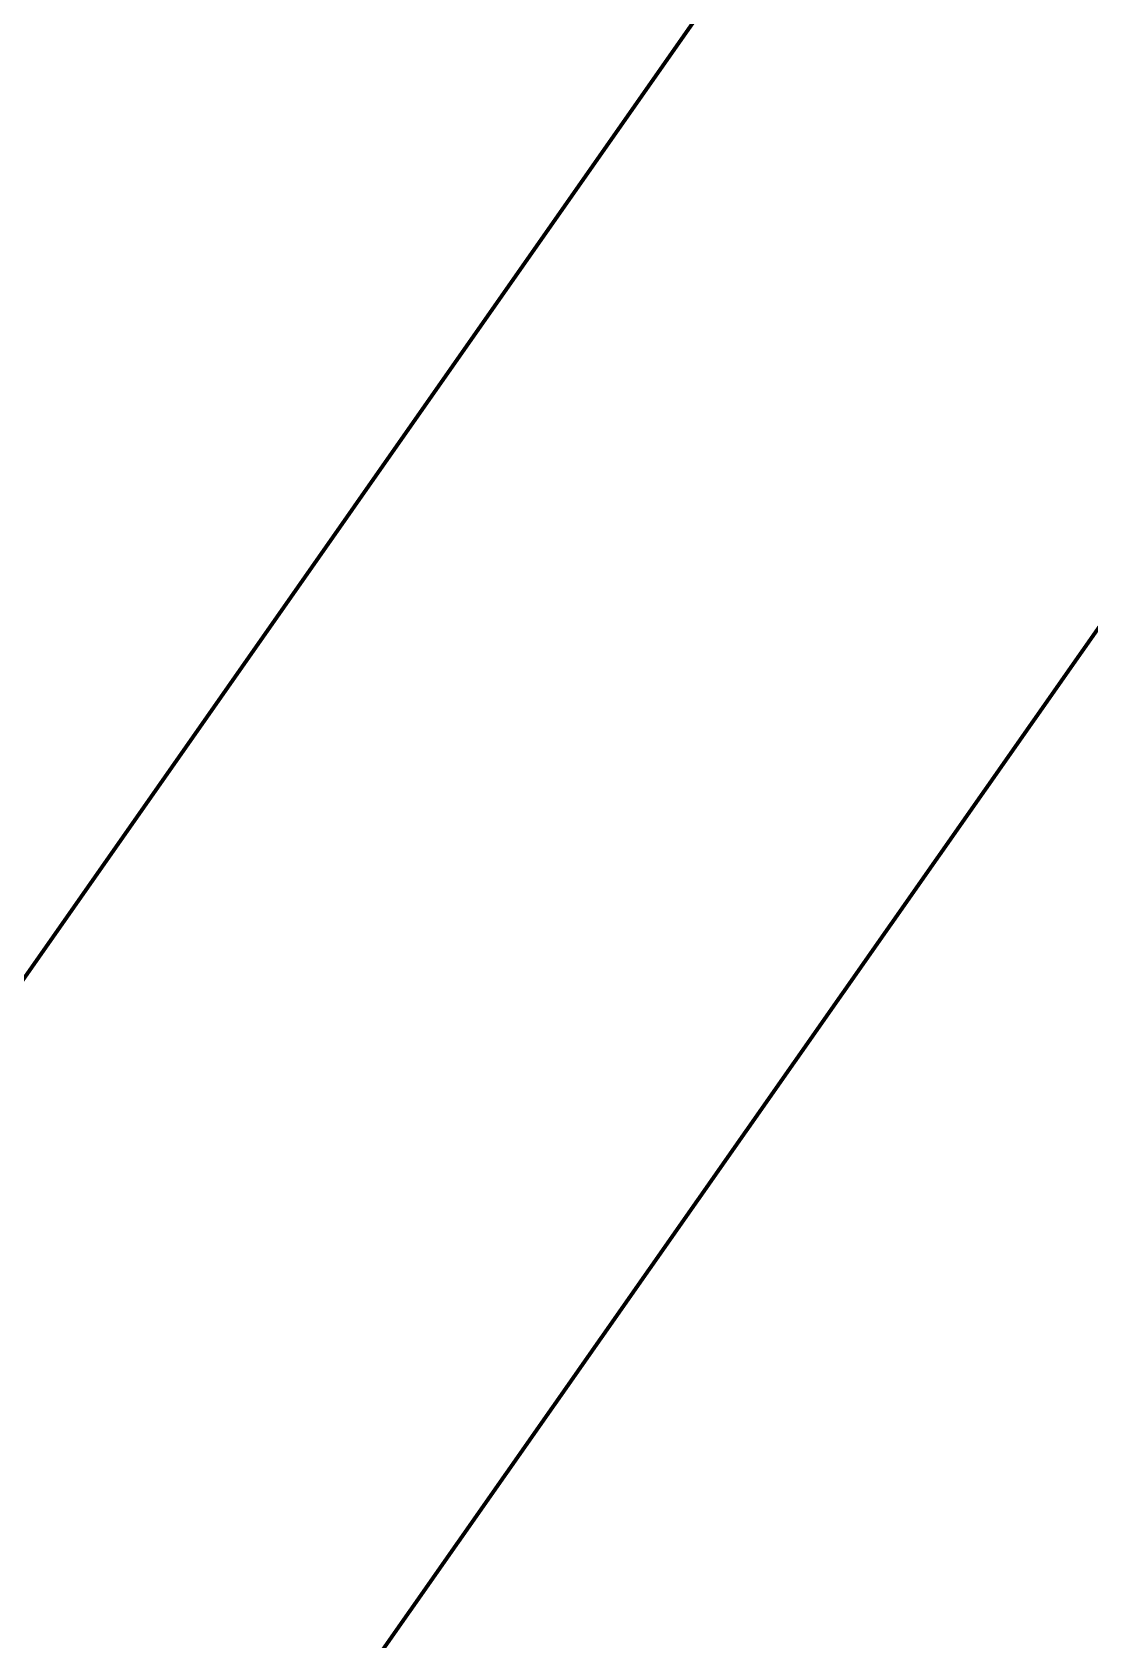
# Model space of a CAD drawing. Header units: millimetres. Extents: x 0 to 420, y 0 to 297.
# Drawn here: x 378.893 to 379.282, y 255.319 to 255.911 of the extents above; entities that cross this region are included whole.
import ezdxf

# ---------------------------------------------------------------- set-up
doc = ezdxf.new("R2010")
doc.units = ezdxf.units.MM
doc.linetypes.add('DASHED', pattern=[1.524, 1.27, -0.254])

msp = doc.modelspace()

# ---------------------------------------------------------------- linework, layer by layer
at = {"color": 5, "linetype": 'DASHED', "lineweight": 35}
for p, q in [((379.60977, 256.59042), (377, 252.86328)), ((377.20479, 252.71989), (379.81456, 256.44703)), ((379.06056, 255.80607), (379.06488, 255.81223)), ((379.06056, 255.80607), (379.06488, 255.81223)), ((379.06056, 255.80607), (379.06488, 255.81223)), ((379.06056, 255.80607), (379.06488, 255.81223)), ((379.06056, 255.80607), (379.06488, 255.81223)), ((379.06056, 255.80607), (379.06488, 255.81223)), ((379.06056, 255.80607), (379.06488, 255.81223)), ((379.06056, 255.80607), (379.06488, 255.81223)), ((379.06056, 255.80607), (379.06488, 255.81223)), ((379.06056, 255.80607), (379.06488, 255.81223)), ((379.06056, 255.80607), (379.06488, 255.81223)), ((379.06056, 255.80607), (379.06488, 255.81223)), ((379.06056, 255.80607), (379.06488, 255.81223)), ((379.06056, 255.80607), (379.06488, 255.81223)), ((379.06056, 255.80607), (379.06488, 255.81223)), ((379.06056, 255.80607), (379.06488, 255.81223)), ((379.06056, 255.80607), (379.06488, 255.81223)), ((379.06056, 255.80607), (379.06488, 255.81223)), ((379.06056, 255.80607), (379.06488, 255.81223)), ((379.06056, 255.80607), (379.06488, 255.81223)), ((379.06056, 255.80607), (379.06488, 255.81223)), ((379.06056, 255.80607), (379.06488, 255.81223)), ((379.06379, 255.81068), (379.06056, 255.80607)), ((379.06379, 255.81068), (379.06056, 255.80607)), ((379.06379, 255.81068), (379.06056, 255.80607)), ((379.06379, 255.81068), (379.06056, 255.80607)), ((379.06379, 255.81068), (379.06056, 255.80607)), ((379.06379, 255.81068), (379.06056, 255.80607)), ((379.06379, 255.81068), (379.06056, 255.80607)), ((379.06379, 255.81068), (379.06056, 255.80607)), ((379.06379, 255.81068), (379.06056, 255.80607)), ((379.06379, 255.81068), (379.06056, 255.80607)), ((379.06379, 255.81068), (379.06056, 255.80607)), ((379.06379, 255.81068), (379.06056, 255.80607)), ((379.06379, 255.81068), (379.06056, 255.80607)), ((379.06379, 255.81068), (379.06056, 255.80607)), ((379.06379, 255.81068), (379.06056, 255.80607)), ((379.06379, 255.81068), (379.06056, 255.80607)), ((379.06379, 255.81068), (379.06056, 255.80607)), ((379.06379, 255.81068), (379.06056, 255.80607)), ((379.06379, 255.81068), (379.06056, 255.80607)), ((379.06379, 255.81068), (379.06056, 255.80607)), ((379.06379, 255.81068), (379.06056, 255.80607)), ((379.06379, 255.81068), (379.06056, 255.80607)), ((379.06488, 255.81223), (379.06379, 255.81068)), ((379.06488, 255.81223), (379.06379, 255.81068)), ((379.06488, 255.81223), (379.06379, 255.81068)), ((379.06488, 255.81223), (379.06379, 255.81068)), ((379.06488, 255.81223), (379.06379, 255.81068)), ((379.06488, 255.81223), (379.06379, 255.81068)), ((379.06488, 255.81223), (379.06379, 255.81068)), ((379.06488, 255.81223), (379.06379, 255.81068)), ((379.06488, 255.81223), (379.06379, 255.81068)), ((379.06488, 255.81223), (379.06379, 255.81068)), ((379.06488, 255.81223), (379.06379, 255.81068)), ((379.06488, 255.81223), (379.06379, 255.81068)), ((379.06488, 255.81223), (379.06379, 255.81068)), ((379.06488, 255.81223), (379.06379, 255.81068)), ((379.06488, 255.81223), (379.06379, 255.81068)), ((379.06488, 255.81223), (379.06379, 255.81068)), ((379.06488, 255.81223), (379.06379, 255.81068)), ((379.06488, 255.81223), (379.06379, 255.81068)), ((379.06488, 255.81223), (379.06379, 255.81068)), ((379.06488, 255.81223), (379.06379, 255.81068)), ((379.06488, 255.81223), (379.06379, 255.81068)), ((379.06488, 255.81223), (379.06379, 255.81068)), ((379.04783, 255.78789), (379.06056, 255.80607)), ((379.04783, 255.78789), (379.06056, 255.80607)), ((379.04783, 255.78789), (379.06056, 255.80607)), ((379.04783, 255.78789), (379.06056, 255.80607)), ((379.04783, 255.78789), (379.06056, 255.80607)), ((379.04783, 255.78789), (379.06056, 255.80607)), ((379.04783, 255.78789), (379.06056, 255.80607)), ((379.04783, 255.78789), (379.06056, 255.80607)), ((379.04783, 255.78789), (379.06056, 255.80607)), ((379.04783, 255.78789), (379.06056, 255.80607)), ((379.04783, 255.78789), (379.06056, 255.80607)), ((379.04783, 255.78789), (379.06056, 255.80607)), ((379.04783, 255.78789), (379.06056, 255.80607)), ((379.04783, 255.78789), (379.06056, 255.80607)), ((379.04783, 255.78789), (379.06056, 255.80607)), ((379.04783, 255.78789), (379.06056, 255.80607)), ((379.04783, 255.78789), (379.06056, 255.80607)), ((379.04783, 255.78789), (379.06056, 255.80607)), ((379.04783, 255.78789), (379.06056, 255.80607)), ((379.04783, 255.78789), (379.06056, 255.80607)), ((379.04783, 255.78789), (379.06056, 255.80607)), ((379.04783, 255.78789), (379.06056, 255.80607)), ((379.06056, 255.80607), (379.05522, 255.79844)), ((379.06056, 255.80607), (379.05522, 255.79844)), ((379.06056, 255.80607), (379.05522, 255.79844)), ((379.06056, 255.80607), (379.05522, 255.79844)), ((379.06056, 255.80607), (379.05522, 255.79844)), ((379.06056, 255.80607), (379.05522, 255.79844)), ((379.06056, 255.80607), (379.05522, 255.79844)), ((379.06056, 255.80607), (379.05522, 255.79844)), ((379.06056, 255.80607), (379.05522, 255.79844)), ((379.06056, 255.80607), (379.05522, 255.79844)), ((379.06056, 255.80607), (379.05522, 255.79844)), ((379.06056, 255.80607), (379.05522, 255.79844)), ((379.06056, 255.80607), (379.05522, 255.79844)), ((379.06056, 255.80607), (379.05522, 255.79844)), ((379.06056, 255.80607), (379.05522, 255.79844)), ((379.06056, 255.80607), (379.05522, 255.79844)), ((379.06056, 255.80607), (379.05522, 255.79844)), ((379.06056, 255.80607), (379.05522, 255.79844)), ((379.06056, 255.80607), (379.05522, 255.79844)), ((379.06056, 255.80607), (379.05522, 255.79844)), ((379.06056, 255.80607), (379.05522, 255.79844)), ((379.06056, 255.80607), (379.05522, 255.79844)), ((379.05522, 255.79844), (379.04783, 255.78789)), ((379.05522, 255.79844), (379.04783, 255.78789)), ((379.05522, 255.79844), (379.04783, 255.78789)), ((379.05522, 255.79844), (379.04783, 255.78789)), ((379.05522, 255.79844), (379.04783, 255.78789)), ((379.05522, 255.79844), (379.04783, 255.78789)), ((379.05522, 255.79844), (379.04783, 255.78789)), ((379.05522, 255.79844), (379.04783, 255.78789)), ((379.05522, 255.79844), (379.04783, 255.78789)), ((379.05522, 255.79844), (379.04783, 255.78789)), ((379.05522, 255.79844), (379.04783, 255.78789)), ((379.05522, 255.79844), (379.04783, 255.78789)), ((379.05522, 255.79844), (379.04783, 255.78789)), ((379.05522, 255.79844), (379.04783, 255.78789)), ((379.05522, 255.79844), (379.04783, 255.78789)), ((379.05522, 255.79844), (379.04783, 255.78789)), ((379.05522, 255.79844), (379.04783, 255.78789)), ((379.05522, 255.79844), (379.04783, 255.78789)), ((379.05522, 255.79844), (379.04783, 255.78789)), ((379.05522, 255.79844), (379.04783, 255.78789)), ((379.05522, 255.79844), (379.04783, 255.78789)), ((379.05522, 255.79844), (379.04783, 255.78789)), ((379.02733, 255.75862), (379.04783, 255.78789)), ((379.02733, 255.75862), (379.04783, 255.78789)), ((379.02733, 255.75862), (379.04783, 255.78789)), ((379.02733, 255.75862), (379.04783, 255.78789)), ((379.02733, 255.75862), (379.04783, 255.78789)), ((379.02733, 255.75862), (379.04783, 255.78789)), ((379.02733, 255.75862), (379.04783, 255.78789)), ((379.02733, 255.75862), (379.04783, 255.78789)), ((379.02733, 255.75862), (379.04783, 255.78789)), ((379.02733, 255.75862), (379.04783, 255.78789)), ((379.02733, 255.75862), (379.04783, 255.78789)), ((379.02733, 255.75862), (379.04783, 255.78789)), ((379.02733, 255.75862), (379.04783, 255.78789)), ((379.02733, 255.75862), (379.04783, 255.78789)), ((379.02733, 255.75862), (379.04783, 255.78789)), ((379.02733, 255.75862), (379.04783, 255.78789)), ((379.02733, 255.75862), (379.04783, 255.78789)), ((379.02733, 255.75862), (379.04783, 255.78789)), ((379.02733, 255.75862), (379.04783, 255.78789)), ((379.02733, 255.75862), (379.04783, 255.78789)), ((379.02733, 255.75862), (379.04783, 255.78789)), ((379.02733, 255.75862), (379.04783, 255.78789)), ((379.04783, 255.78789), (379.0385, 255.77456)), ((379.04783, 255.78789), (379.0385, 255.77456)), ((379.04783, 255.78789), (379.0385, 255.77456)), ((379.04783, 255.78789), (379.0385, 255.77456)), ((379.04783, 255.78789), (379.0385, 255.77456)), ((379.04783, 255.78789), (379.0385, 255.77456)), ((379.04783, 255.78789), (379.0385, 255.77456)), ((379.04783, 255.78789), (379.0385, 255.77456)), ((379.04783, 255.78789), (379.0385, 255.77456)), ((379.04783, 255.78789), (379.0385, 255.77456)), ((379.04783, 255.78789), (379.0385, 255.77456)), ((379.04783, 255.78789), (379.0385, 255.77456)), ((379.04783, 255.78789), (379.0385, 255.77456)), ((379.04783, 255.78789), (379.0385, 255.77456)), ((379.04783, 255.78789), (379.0385, 255.77456)), ((379.04783, 255.78789), (379.0385, 255.77456)), ((379.04783, 255.78789), (379.0385, 255.77456)), ((379.04783, 255.78789), (379.0385, 255.77456)), ((379.04783, 255.78789), (379.0385, 255.77456)), ((379.04783, 255.78789), (379.0385, 255.77456)), ((379.04783, 255.78789), (379.0385, 255.77456)), ((379.04783, 255.78789), (379.0385, 255.77456)), ((379.0385, 255.77456), (379.02733, 255.75862)), ((379.0385, 255.77456), (379.02733, 255.75862)), ((379.0385, 255.77456), (379.02733, 255.75862)), ((379.0385, 255.77456), (379.02733, 255.75862)), ((379.0385, 255.77456), (379.02733, 255.75862)), ((379.0385, 255.77456), (379.02733, 255.75862)), ((379.0385, 255.77456), (379.02733, 255.75862)), ((379.0385, 255.77456), (379.02733, 255.75862)), ((379.0385, 255.77456), (379.02733, 255.75862)), ((379.0385, 255.77456), (379.02733, 255.75862)), ((379.0385, 255.77456), (379.02733, 255.75862)), ((379.0385, 255.77456), (379.02733, 255.75862)), ((379.0385, 255.77456), (379.02733, 255.75862)), ((379.0385, 255.77456), (379.02733, 255.75862)), ((379.0385, 255.77456), (379.02733, 255.75862)), ((379.0385, 255.77456), (379.02733, 255.75862)), ((379.0385, 255.77456), (379.02733, 255.75862)), ((379.0385, 255.77456), (379.02733, 255.75862)), ((379.0385, 255.77456), (379.02733, 255.75862)), ((379.0385, 255.77456), (379.02733, 255.75862)), ((379.0385, 255.77456), (379.02733, 255.75862)), ((379.0385, 255.77456), (379.02733, 255.75862)), ((379.00009, 255.7197), (379.02733, 255.75862)), ((379.00009, 255.7197), (379.02733, 255.75862)), ((379.00009, 255.7197), (379.02733, 255.75862)), ((379.00009, 255.7197), (379.02733, 255.75862)), ((379.00009, 255.7197), (379.02733, 255.75862)), ((379.00009, 255.7197), (379.02733, 255.75862)), ((379.00009, 255.7197), (379.02733, 255.75862)), ((379.00009, 255.7197), (379.02733, 255.75862)), ((379.00009, 255.7197), (379.02733, 255.75862)), ((379.00009, 255.7197), (379.02733, 255.75862)), ((379.00009, 255.7197), (379.02733, 255.75862)), ((379.00009, 255.7197), (379.02733, 255.75862)), ((379.00009, 255.7197), (379.02733, 255.75862)), ((379.00009, 255.7197), (379.02733, 255.75862)), ((379.00009, 255.7197), (379.02733, 255.75862)), ((379.00009, 255.7197), (379.02733, 255.75862)), ((379.00009, 255.7197), (379.02733, 255.75862)), ((379.00009, 255.7197), (379.02733, 255.75862)), ((379.00009, 255.7197), (379.02733, 255.75862)), ((379.00009, 255.7197), (379.02733, 255.75862)), ((379.00009, 255.7197), (379.02733, 255.75862)), ((379.00009, 255.7197), (379.02733, 255.75862)), ((379.02733, 255.75862), (379.01448, 255.74025)), ((379.02733, 255.75862), (379.01448, 255.74025)), ((379.02733, 255.75862), (379.01448, 255.74025)), ((379.02733, 255.75862), (379.01448, 255.74025)), ((379.02733, 255.75862), (379.01448, 255.74025)), ((379.02733, 255.75862), (379.01448, 255.74025)), ((379.02733, 255.75862), (379.01448, 255.74025)), ((379.02733, 255.75862), (379.01448, 255.74025)), ((379.02733, 255.75862), (379.01448, 255.74025)), ((379.02733, 255.75862), (379.01448, 255.74025)), ((379.02733, 255.75862), (379.01448, 255.74025)), ((379.02733, 255.75862), (379.01448, 255.74025)), ((379.02733, 255.75862), (379.01448, 255.74025)), ((379.02733, 255.75862), (379.01448, 255.74025)), ((379.02733, 255.75862), (379.01448, 255.74025)), ((379.02733, 255.75862), (379.01448, 255.74025)), ((379.02733, 255.75862), (379.01448, 255.74025)), ((379.02733, 255.75862), (379.01448, 255.74025)), ((379.02733, 255.75862), (379.01448, 255.74025)), ((379.02733, 255.75862), (379.01448, 255.74025)), ((379.02733, 255.75862), (379.01448, 255.74025)), ((379.02733, 255.75862), (379.01448, 255.74025)), ((379.01448, 255.74025), (379.00009, 255.7197)), ((379.01448, 255.74025), (379.00009, 255.7197)), ((379.01448, 255.74025), (379.00009, 255.7197)), ((379.01448, 255.74025), (379.00009, 255.7197)), ((379.01448, 255.74025), (379.00009, 255.7197)), ((379.01448, 255.74025), (379.00009, 255.7197)), ((379.01448, 255.74025), (379.00009, 255.7197)), ((379.01448, 255.74025), (379.00009, 255.7197)), ((379.01448, 255.74025), (379.00009, 255.7197)), ((379.01448, 255.74025), (379.00009, 255.7197)), ((379.01448, 255.74025), (379.00009, 255.7197)), ((379.01448, 255.74025), (379.00009, 255.7197)), ((379.01448, 255.74025), (379.00009, 255.7197)), ((379.01448, 255.74025), (379.00009, 255.7197)), ((379.01448, 255.74025), (379.00009, 255.7197)), ((379.01448, 255.74025), (379.00009, 255.7197)), ((379.01448, 255.74025), (379.00009, 255.7197)), ((379.01448, 255.74025), (379.00009, 255.7197)), ((379.01448, 255.74025), (379.00009, 255.7197)), ((379.01448, 255.74025), (379.00009, 255.7197)), ((379.01448, 255.74025), (379.00009, 255.7197)), ((379.01448, 255.74025), (379.00009, 255.7197)), ((378.96746, 255.67311), (379.00009, 255.7197)), ((378.96746, 255.67311), (379.00009, 255.7197)), ((378.96746, 255.67311), (379.00009, 255.7197)), ((378.96746, 255.67311), (379.00009, 255.7197)), ((378.96746, 255.67311), (379.00009, 255.7197)), ((378.96746, 255.67311), (379.00009, 255.7197)), ((378.96746, 255.67311), (379.00009, 255.7197)), ((378.96746, 255.67311), (379.00009, 255.7197)), ((378.96746, 255.67311), (379.00009, 255.7197)), ((378.96746, 255.67311), (379.00009, 255.7197)), ((378.96746, 255.67311), (379.00009, 255.7197)), ((378.96746, 255.67311), (379.00009, 255.7197)), ((378.96746, 255.67311), (379.00009, 255.7197)), ((378.96746, 255.67311), (379.00009, 255.7197)), ((378.96746, 255.67311), (379.00009, 255.7197)), ((378.96746, 255.67311), (379.00009, 255.7197)), ((378.96746, 255.67311), (379.00009, 255.7197)), ((378.96746, 255.67311), (379.00009, 255.7197)), ((378.96746, 255.67311), (379.00009, 255.7197)), ((378.96746, 255.67311), (379.00009, 255.7197)), ((378.96746, 255.67311), (379.00009, 255.7197)), ((378.96746, 255.67311), (379.00009, 255.7197)), ((379.00009, 255.7197), (378.98435, 255.69723)), ((379.00009, 255.7197), (378.98435, 255.69723)), ((379.00009, 255.7197), (378.98435, 255.69723)), ((379.00009, 255.7197), (378.98435, 255.69723)), ((379.00009, 255.7197), (378.98435, 255.69723)), ((379.00009, 255.7197), (378.98435, 255.69723)), ((379.00009, 255.7197), (378.98435, 255.69723)), ((379.00009, 255.7197), (378.98435, 255.69723)), ((379.00009, 255.7197), (378.98435, 255.69723)), ((379.00009, 255.7197), (378.98435, 255.69723)), ((379.00009, 255.7197), (378.98435, 255.69723)), ((379.00009, 255.7197), (378.98435, 255.69723)), ((379.00009, 255.7197), (378.98435, 255.69723)), ((379.00009, 255.7197), (378.98435, 255.69723)), ((379.00009, 255.7197), (378.98435, 255.69723)), ((379.00009, 255.7197), (378.98435, 255.69723)), ((379.00009, 255.7197), (378.98435, 255.69723)), ((379.00009, 255.7197), (378.98435, 255.69723)), ((379.00009, 255.7197), (378.98435, 255.69723)), ((379.00009, 255.7197), (378.98435, 255.69723)), ((379.00009, 255.7197), (378.98435, 255.69723)), ((379.00009, 255.7197), (378.98435, 255.69723)), ((378.98435, 255.69723), (378.96746, 255.67311)), ((378.98435, 255.69723), (378.96746, 255.67311)), ((378.98435, 255.69723), (378.96746, 255.67311)), ((378.98435, 255.69723), (378.96746, 255.67311)), ((378.98435, 255.69723), (378.96746, 255.67311)), ((378.98435, 255.69723), (378.96746, 255.67311)), ((378.98435, 255.69723), (378.96746, 255.67311)), ((378.98435, 255.69723), (378.96746, 255.67311)), ((378.98435, 255.69723), (378.96746, 255.67311)), ((378.98435, 255.69723), (378.96746, 255.67311)), ((378.98435, 255.69723), (378.96746, 255.67311)), ((378.98435, 255.69723), (378.96746, 255.67311)), ((378.98435, 255.69723), (378.96746, 255.67311)), ((378.98435, 255.69723), (378.96746, 255.67311)), ((378.98435, 255.69723), (378.96746, 255.67311)), ((378.98435, 255.69723), (378.96746, 255.67311)), ((378.98435, 255.69723), (378.96746, 255.67311)), ((378.98435, 255.69723), (378.96746, 255.67311)), ((378.98435, 255.69723), (378.96746, 255.67311)), ((378.98435, 255.69723), (378.96746, 255.67311)), ((378.98435, 255.69723), (378.96746, 255.67311)), ((378.98435, 255.69723), (378.96746, 255.67311)), ((378.93109, 255.62117), (378.96746, 255.67311)), ((378.93109, 255.62117), (378.96746, 255.67311)), ((378.93109, 255.62117), (378.96746, 255.67311)), ((378.93109, 255.62117), (378.96746, 255.67311)), ((378.93109, 255.62117), (378.96746, 255.67311)), ((378.93109, 255.62117), (378.96746, 255.67311)), ((378.93109, 255.62117), (378.96746, 255.67311)), ((378.93109, 255.62117), (378.96746, 255.67311)), ((378.93109, 255.62117), (378.96746, 255.67311)), ((378.93109, 255.62117), (378.96746, 255.67311)), ((378.93109, 255.62117), (378.96746, 255.67311)), ((378.93109, 255.62117), (378.96746, 255.67311)), ((378.93109, 255.62117), (378.96746, 255.67311)), ((378.93109, 255.62117), (378.96746, 255.67311)), ((378.93109, 255.62117), (378.96746, 255.67311)), ((378.93109, 255.62117), (378.96746, 255.67311)), ((378.93109, 255.62117), (378.96746, 255.67311)), ((378.93109, 255.62117), (378.96746, 255.67311)), ((378.93109, 255.62117), (378.96746, 255.67311)), ((378.93109, 255.62117), (378.96746, 255.67311)), ((378.93109, 255.62117), (378.96746, 255.67311)), ((378.93109, 255.62117), (378.96746, 255.67311)), ((378.96746, 255.67311), (378.94963, 255.64765)), ((378.96746, 255.67311), (378.94963, 255.64765)), ((378.96746, 255.67311), (378.94963, 255.64765)), ((378.96746, 255.67311), (378.94963, 255.64765)), ((378.96746, 255.67311), (378.94963, 255.64765)), ((378.96746, 255.67311), (378.94963, 255.64765)), ((378.96746, 255.67311), (378.94963, 255.64765)), ((378.96746, 255.67311), (378.94963, 255.64765)), ((378.96746, 255.67311), (378.94963, 255.64765)), ((378.96746, 255.67311), (378.94963, 255.64765)), ((378.96746, 255.67311), (378.94963, 255.64765)), ((378.96746, 255.67311), (378.94963, 255.64765)), ((378.96746, 255.67311), (378.94963, 255.64765)), ((378.96746, 255.67311), (378.94963, 255.64765)), ((378.96746, 255.67311), (378.94963, 255.64765)), ((378.96746, 255.67311), (378.94963, 255.64765)), ((378.96746, 255.67311), (378.94963, 255.64765)), ((378.96746, 255.67311), (378.94963, 255.64765)), ((378.96746, 255.67311), (378.94963, 255.64765)), ((378.96746, 255.67311), (378.94963, 255.64765)), ((378.96746, 255.67311), (378.94963, 255.64765)), ((378.96746, 255.67311), (378.94963, 255.64765)), ((379.26966, 255.66884), (379.26535, 255.66267)), ((379.26966, 255.66884), (379.26535, 255.66267)), ((379.26966, 255.66884), (379.26535, 255.66267)), ((379.26966, 255.66884), (379.26535, 255.66267)), ((379.26966, 255.66884), (379.26535, 255.66267)), ((379.26966, 255.66884), (379.26535, 255.66267)), ((379.26966, 255.66884), (379.26535, 255.66267)), ((379.26966, 255.66884), (379.26535, 255.66267)), ((379.26966, 255.66884), (379.26535, 255.66267)), ((379.26966, 255.66884), (379.26535, 255.66267)), ((379.26966, 255.66884), (379.26535, 255.66267)), ((379.26966, 255.66884), (379.26535, 255.66267)), ((379.26966, 255.66884), (379.26535, 255.66267)), ((379.26966, 255.66884), (379.26535, 255.66267)), ((379.26966, 255.66884), (379.26535, 255.66267)), ((379.26966, 255.66884), (379.26535, 255.66267)), ((379.26966, 255.66884), (379.26535, 255.66267)), ((379.26966, 255.66884), (379.26535, 255.66267)), ((379.26966, 255.66884), (379.26535, 255.66267)), ((379.26966, 255.66884), (379.26535, 255.66267)), ((379.26966, 255.66884), (379.26535, 255.66267)), ((379.26966, 255.66884), (379.26535, 255.66267)), ((379.26858, 255.66729), (379.26966, 255.66884)), ((379.26858, 255.66729), (379.26966, 255.66884)), ((379.26858, 255.66729), (379.26966, 255.66884)), ((379.26858, 255.66729), (379.26966, 255.66884)), ((379.26858, 255.66729), (379.26966, 255.66884)), ((379.26858, 255.66729), (379.26966, 255.66884)), ((379.26858, 255.66729), (379.26966, 255.66884)), ((379.26858, 255.66729), (379.26966, 255.66884)), ((379.26858, 255.66729), (379.26966, 255.66884)), ((379.26858, 255.66729), (379.26966, 255.66884)), ((379.26858, 255.66729), (379.26966, 255.66884)), ((379.26858, 255.66729), (379.26966, 255.66884)), ((379.26858, 255.66729), (379.26966, 255.66884)), ((379.26858, 255.66729), (379.26966, 255.66884)), ((379.26858, 255.66729), (379.26966, 255.66884)), ((379.26858, 255.66729), (379.26966, 255.66884)), ((379.26858, 255.66729), (379.26966, 255.66884)), ((379.26858, 255.66729), (379.26966, 255.66884)), ((379.26858, 255.66729), (379.26966, 255.66884)), ((379.26858, 255.66729), (379.26966, 255.66884)), ((379.26858, 255.66729), (379.26966, 255.66884)), ((379.26858, 255.66729), (379.26966, 255.66884)), ((379.26535, 255.66267), (379.25262, 255.6445)), ((379.26535, 255.66267), (379.25262, 255.6445)), ((379.26535, 255.66267), (379.25262, 255.6445)), ((379.26535, 255.66267), (379.25262, 255.6445)), ((379.26535, 255.66267), (379.25262, 255.6445)), ((379.26535, 255.66267), (379.25262, 255.6445)), ((379.26535, 255.66267), (379.25262, 255.6445)), ((379.26535, 255.66267), (379.25262, 255.6445)), ((379.26535, 255.66267), (379.25262, 255.6445)), ((379.26535, 255.66267), (379.25262, 255.6445)), ((379.26535, 255.66267), (379.25262, 255.6445)), ((379.26535, 255.66267), (379.25262, 255.6445)), ((379.26535, 255.66267), (379.25262, 255.6445)), ((379.26535, 255.66267), (379.25262, 255.6445)), ((379.26535, 255.66267), (379.25262, 255.6445)), ((379.26535, 255.66267), (379.25262, 255.6445)), ((379.26535, 255.66267), (379.25262, 255.6445)), ((379.26535, 255.66267), (379.25262, 255.6445)), ((379.26535, 255.66267), (379.25262, 255.6445)), ((379.26535, 255.66267), (379.25262, 255.6445)), ((379.26535, 255.66267), (379.25262, 255.6445)), ((379.26535, 255.66267), (379.25262, 255.6445)), ((379.26001, 255.65505), (379.26535, 255.66267)), ((379.26001, 255.65505), (379.26535, 255.66267)), ((379.26001, 255.65505), (379.26535, 255.66267)), ((379.26001, 255.65505), (379.26535, 255.66267)), ((379.26001, 255.65505), (379.26535, 255.66267)), ((379.26001, 255.65505), (379.26535, 255.66267)), ((379.26001, 255.65505), (379.26535, 255.66267)), ((379.26001, 255.65505), (379.26535, 255.66267)), ((379.26001, 255.65505), (379.26535, 255.66267)), ((379.26001, 255.65505), (379.26535, 255.66267)), ((379.26001, 255.65505), (379.26535, 255.66267)), ((379.26001, 255.65505), (379.26535, 255.66267)), ((379.26001, 255.65505), (379.26535, 255.66267)), ((379.26001, 255.65505), (379.26535, 255.66267)), ((379.26001, 255.65505), (379.26535, 255.66267)), ((379.26001, 255.65505), (379.26535, 255.66267)), ((379.26001, 255.65505), (379.26535, 255.66267)), ((379.26001, 255.65505), (379.26535, 255.66267)), ((379.26001, 255.65505), (379.26535, 255.66267)), ((379.26001, 255.65505), (379.26535, 255.66267)), ((379.26001, 255.65505), (379.26535, 255.66267)), ((379.26001, 255.65505), (379.26535, 255.66267)), ((379.26535, 255.66267), (379.26858, 255.66729)), ((379.26535, 255.66267), (379.26858, 255.66729)), ((379.26535, 255.66267), (379.26858, 255.66729)), ((379.26535, 255.66267), (379.26858, 255.66729)), ((379.26535, 255.66267), (379.26858, 255.66729)), ((379.26535, 255.66267), (379.26858, 255.66729)), ((379.26535, 255.66267), (379.26858, 255.66729)), ((379.26535, 255.66267), (379.26858, 255.66729)), ((379.26535, 255.66267), (379.26858, 255.66729)), ((379.26535, 255.66267), (379.26858, 255.66729)), ((379.26535, 255.66267), (379.26858, 255.66729)), ((379.26535, 255.66267), (379.26858, 255.66729)), ((379.26535, 255.66267), (379.26858, 255.66729)), ((379.26535, 255.66267), (379.26858, 255.66729)), ((379.26535, 255.66267), (379.26858, 255.66729)), ((379.26535, 255.66267), (379.26858, 255.66729)), ((379.26535, 255.66267), (379.26858, 255.66729)), ((379.26535, 255.66267), (379.26858, 255.66729)), ((379.26535, 255.66267), (379.26858, 255.66729)), ((379.26535, 255.66267), (379.26858, 255.66729)), ((379.26535, 255.66267), (379.26858, 255.66729)), ((379.26535, 255.66267), (379.26858, 255.66729)), ((379.25262, 255.6445), (379.26001, 255.65505)), ((379.25262, 255.6445), (379.26001, 255.65505)), ((379.25262, 255.6445), (379.26001, 255.65505)), ((379.25262, 255.6445), (379.26001, 255.65505)), ((379.25262, 255.6445), (379.26001, 255.65505)), ((379.25262, 255.6445), (379.26001, 255.65505)), ((379.25262, 255.6445), (379.26001, 255.65505)), ((379.25262, 255.6445), (379.26001, 255.65505)), ((379.25262, 255.6445), (379.26001, 255.65505)), ((379.25262, 255.6445), (379.26001, 255.65505)), ((379.25262, 255.6445), (379.26001, 255.65505)), ((379.25262, 255.6445), (379.26001, 255.65505)), ((379.25262, 255.6445), (379.26001, 255.65505)), ((379.25262, 255.6445), (379.26001, 255.65505)), ((379.25262, 255.6445), (379.26001, 255.65505)), ((379.25262, 255.6445), (379.26001, 255.65505)), ((379.25262, 255.6445), (379.26001, 255.65505)), ((379.25262, 255.6445), (379.26001, 255.65505)), ((379.25262, 255.6445), (379.26001, 255.65505)), ((379.25262, 255.6445), (379.26001, 255.65505)), ((379.25262, 255.6445), (379.26001, 255.65505)), ((379.25262, 255.6445), (379.26001, 255.65505)), ((378.94963, 255.64765), (378.93109, 255.62117)), ((378.94963, 255.64765), (378.93109, 255.62117)), ((378.94963, 255.64765), (378.93109, 255.62117)), ((378.94963, 255.64765), (378.93109, 255.62117)), ((378.94963, 255.64765), (378.93109, 255.62117)), ((378.94963, 255.64765), (378.93109, 255.62117)), ((378.94963, 255.64765), (378.93109, 255.62117)), ((378.94963, 255.64765), (378.93109, 255.62117)), ((378.94963, 255.64765), (378.93109, 255.62117)), ((378.94963, 255.64765), (378.93109, 255.62117)), ((378.94963, 255.64765), (378.93109, 255.62117)), ((378.94963, 255.64765), (378.93109, 255.62117)), ((378.94963, 255.64765), (378.93109, 255.62117)), ((378.94963, 255.64765), (378.93109, 255.62117)), ((378.94963, 255.64765), (378.93109, 255.62117)), ((378.94963, 255.64765), (378.93109, 255.62117)), ((378.94963, 255.64765), (378.93109, 255.62117)), ((378.94963, 255.64765), (378.93109, 255.62117)), ((378.94963, 255.64765), (378.93109, 255.62117)), ((378.94963, 255.64765), (378.93109, 255.62117)), ((378.94963, 255.64765), (378.93109, 255.62117)), ((378.94963, 255.64765), (378.93109, 255.62117)), ((379.25262, 255.6445), (379.23212, 255.61522)), ((379.25262, 255.6445), (379.23212, 255.61522)), ((379.25262, 255.6445), (379.23212, 255.61522)), ((379.25262, 255.6445), (379.23212, 255.61522)), ((379.25262, 255.6445), (379.23212, 255.61522)), ((379.25262, 255.6445), (379.23212, 255.61522)), ((379.25262, 255.6445), (379.23212, 255.61522)), ((379.25262, 255.6445), (379.23212, 255.61522)), ((379.25262, 255.6445), (379.23212, 255.61522)), ((379.25262, 255.6445), (379.23212, 255.61522)), ((379.25262, 255.6445), (379.23212, 255.61522)), ((379.25262, 255.6445), (379.23212, 255.61522)), ((379.25262, 255.6445), (379.23212, 255.61522)), ((379.25262, 255.6445), (379.23212, 255.61522)), ((379.25262, 255.6445), (379.23212, 255.61522)), ((379.25262, 255.6445), (379.23212, 255.61522)), ((379.25262, 255.6445), (379.23212, 255.61522)), ((379.25262, 255.6445), (379.23212, 255.61522)), ((379.25262, 255.6445), (379.23212, 255.61522)), ((379.25262, 255.6445), (379.23212, 255.61522)), ((379.25262, 255.6445), (379.23212, 255.61522)), ((379.25262, 255.6445), (379.23212, 255.61522)), ((379.24329, 255.63117), (379.25262, 255.6445)), ((379.24329, 255.63117), (379.25262, 255.6445)), ((379.24329, 255.63117), (379.25262, 255.6445)), ((379.24329, 255.63117), (379.25262, 255.6445)), ((379.24329, 255.63117), (379.25262, 255.6445)), ((379.24329, 255.63117), (379.25262, 255.6445)), ((379.24329, 255.63117), (379.25262, 255.6445)), ((379.24329, 255.63117), (379.25262, 255.6445)), ((379.24329, 255.63117), (379.25262, 255.6445)), ((379.24329, 255.63117), (379.25262, 255.6445)), ((379.24329, 255.63117), (379.25262, 255.6445)), ((379.24329, 255.63117), (379.25262, 255.6445)), ((379.24329, 255.63117), (379.25262, 255.6445)), ((379.24329, 255.63117), (379.25262, 255.6445)), ((379.24329, 255.63117), (379.25262, 255.6445)), ((379.24329, 255.63117), (379.25262, 255.6445)), ((379.24329, 255.63117), (379.25262, 255.6445)), ((379.24329, 255.63117), (379.25262, 255.6445)), ((379.24329, 255.63117), (379.25262, 255.6445)), ((379.24329, 255.63117), (379.25262, 255.6445)), ((379.24329, 255.63117), (379.25262, 255.6445)), ((379.24329, 255.63117), (379.25262, 255.6445)), ((379.23212, 255.61522), (379.24329, 255.63117)), ((379.23212, 255.61522), (379.24329, 255.63117)), ((379.23212, 255.61522), (379.24329, 255.63117)), ((379.23212, 255.61522), (379.24329, 255.63117)), ((379.23212, 255.61522), (379.24329, 255.63117)), ((379.23212, 255.61522), (379.24329, 255.63117)), ((379.23212, 255.61522), (379.24329, 255.63117)), ((379.23212, 255.61522), (379.24329, 255.63117)), ((379.23212, 255.61522), (379.24329, 255.63117)), ((379.23212, 255.61522), (379.24329, 255.63117)), ((379.23212, 255.61522), (379.24329, 255.63117)), ((379.23212, 255.61522), (379.24329, 255.63117)), ((379.23212, 255.61522), (379.24329, 255.63117)), ((379.23212, 255.61522), (379.24329, 255.63117)), ((379.23212, 255.61522), (379.24329, 255.63117)), ((379.23212, 255.61522), (379.24329, 255.63117)), ((379.23212, 255.61522), (379.24329, 255.63117)), ((379.23212, 255.61522), (379.24329, 255.63117)), ((379.23212, 255.61522), (379.24329, 255.63117)), ((379.23212, 255.61522), (379.24329, 255.63117)), ((379.23212, 255.61522), (379.24329, 255.63117)), ((379.23212, 255.61522), (379.24329, 255.63117)), ((378.8928, 255.56648), (378.93109, 255.62117)), ((378.8928, 255.56648), (378.93109, 255.62117)), ((378.8928, 255.56648), (378.93109, 255.62117)), ((378.8928, 255.56648), (378.93109, 255.62117)), ((378.8928, 255.56648), (378.93109, 255.62117)), ((378.8928, 255.56648), (378.93109, 255.62117)), ((378.8928, 255.56648), (378.93109, 255.62117)), ((378.8928, 255.56648), (378.93109, 255.62117)), ((378.8928, 255.56648), (378.93109, 255.62117)), ((378.8928, 255.56648), (378.93109, 255.62117)), ((378.8928, 255.56648), (378.93109, 255.62117)), ((378.8928, 255.56648), (378.93109, 255.62117)), ((378.8928, 255.56648), (378.93109, 255.62117)), ((378.8928, 255.56648), (378.93109, 255.62117)), ((378.8928, 255.56648), (378.93109, 255.62117)), ((378.8928, 255.56648), (378.93109, 255.62117)), ((378.8928, 255.56648), (378.93109, 255.62117)), ((378.8928, 255.56648), (378.93109, 255.62117)), ((378.8928, 255.56648), (378.93109, 255.62117)), ((378.8928, 255.56648), (378.93109, 255.62117)), ((378.8928, 255.56648), (378.93109, 255.62117)), ((378.8928, 255.56648), (378.93109, 255.62117)), ((378.93109, 255.62117), (378.91207, 255.594)), ((378.93109, 255.62117), (378.91207, 255.594)), ((378.93109, 255.62117), (378.91207, 255.594)), ((378.93109, 255.62117), (378.91207, 255.594)), ((378.93109, 255.62117), (378.91207, 255.594)), ((378.93109, 255.62117), (378.91207, 255.594)), ((378.93109, 255.62117), (378.91207, 255.594)), ((378.93109, 255.62117), (378.91207, 255.594)), ((378.93109, 255.62117), (378.91207, 255.594)), ((378.93109, 255.62117), (378.91207, 255.594)), ((378.93109, 255.62117), (378.91207, 255.594)), ((378.93109, 255.62117), (378.91207, 255.594)), ((378.93109, 255.62117), (378.91207, 255.594)), ((378.93109, 255.62117), (378.91207, 255.594)), ((378.93109, 255.62117), (378.91207, 255.594)), ((378.93109, 255.62117), (378.91207, 255.594)), ((378.93109, 255.62117), (378.91207, 255.594)), ((378.93109, 255.62117), (378.91207, 255.594)), ((378.93109, 255.62117), (378.91207, 255.594)), ((378.93109, 255.62117), (378.91207, 255.594)), ((378.93109, 255.62117), (378.91207, 255.594)), ((378.93109, 255.62117), (378.91207, 255.594)), ((379.23212, 255.61522), (379.20488, 255.57631)), ((379.23212, 255.61522), (379.20488, 255.57631)), ((379.23212, 255.61522), (379.20488, 255.57631)), ((379.23212, 255.61522), (379.20488, 255.57631)), ((379.23212, 255.61522), (379.20488, 255.57631)), ((379.23212, 255.61522), (379.20488, 255.57631)), ((379.23212, 255.61522), (379.20488, 255.57631)), ((379.23212, 255.61522), (379.20488, 255.57631)), ((379.23212, 255.61522), (379.20488, 255.57631)), ((379.23212, 255.61522), (379.20488, 255.57631)), ((379.23212, 255.61522), (379.20488, 255.57631)), ((379.23212, 255.61522), (379.20488, 255.57631)), ((379.23212, 255.61522), (379.20488, 255.57631)), ((379.23212, 255.61522), (379.20488, 255.57631)), ((379.23212, 255.61522), (379.20488, 255.57631)), ((379.23212, 255.61522), (379.20488, 255.57631)), ((379.23212, 255.61522), (379.20488, 255.57631)), ((379.23212, 255.61522), (379.20488, 255.57631)), ((379.23212, 255.61522), (379.20488, 255.57631)), ((379.23212, 255.61522), (379.20488, 255.57631)), ((379.23212, 255.61522), (379.20488, 255.57631)), ((379.23212, 255.61522), (379.20488, 255.57631)), ((379.21926, 255.59686), (379.23212, 255.61522)), ((379.21926, 255.59686), (379.23212, 255.61522)), ((379.21926, 255.59686), (379.23212, 255.61522)), ((379.21926, 255.59686), (379.23212, 255.61522)), ((379.21926, 255.59686), (379.23212, 255.61522)), ((379.21926, 255.59686), (379.23212, 255.61522)), ((379.21926, 255.59686), (379.23212, 255.61522)), ((379.21926, 255.59686), (379.23212, 255.61522)), ((379.21926, 255.59686), (379.23212, 255.61522)), ((379.21926, 255.59686), (379.23212, 255.61522)), ((379.21926, 255.59686), (379.23212, 255.61522)), ((379.21926, 255.59686), (379.23212, 255.61522)), ((379.21926, 255.59686), (379.23212, 255.61522)), ((379.21926, 255.59686), (379.23212, 255.61522)), ((379.21926, 255.59686), (379.23212, 255.61522)), ((379.21926, 255.59686), (379.23212, 255.61522)), ((379.21926, 255.59686), (379.23212, 255.61522)), ((379.21926, 255.59686), (379.23212, 255.61522)), ((379.21926, 255.59686), (379.23212, 255.61522)), ((379.21926, 255.59686), (379.23212, 255.61522)), ((379.21926, 255.59686), (379.23212, 255.61522)), ((379.21926, 255.59686), (379.23212, 255.61522)), ((379.20488, 255.57631), (379.21926, 255.59686)), ((379.20488, 255.57631), (379.21926, 255.59686)), ((379.20488, 255.57631), (379.21926, 255.59686)), ((379.20488, 255.57631), (379.21926, 255.59686)), ((379.20488, 255.57631), (379.21926, 255.59686)), ((379.20488, 255.57631), (379.21926, 255.59686)), ((379.20488, 255.57631), (379.21926, 255.59686)), ((379.20488, 255.57631), (379.21926, 255.59686)), ((379.20488, 255.57631), (379.21926, 255.59686)), ((379.20488, 255.57631), (379.21926, 255.59686)), ((379.20488, 255.57631), (379.21926, 255.59686)), ((379.20488, 255.57631), (379.21926, 255.59686)), ((379.20488, 255.57631), (379.21926, 255.59686)), ((379.20488, 255.57631), (379.21926, 255.59686)), ((379.20488, 255.57631), (379.21926, 255.59686)), ((379.20488, 255.57631), (379.21926, 255.59686)), ((379.20488, 255.57631), (379.21926, 255.59686)), ((379.20488, 255.57631), (379.21926, 255.59686)), ((379.20488, 255.57631), (379.21926, 255.59686)), ((379.20488, 255.57631), (379.21926, 255.59686)), ((379.20488, 255.57631), (379.21926, 255.59686)), ((379.20488, 255.57631), (379.21926, 255.59686)), ((378.91207, 255.594), (378.8928, 255.56648)), ((378.91207, 255.594), (378.8928, 255.56648)), ((378.91207, 255.594), (378.8928, 255.56648)), ((378.91207, 255.594), (378.8928, 255.56648)), ((378.91207, 255.594), (378.8928, 255.56648)), ((378.91207, 255.594), (378.8928, 255.56648)), ((378.91207, 255.594), (378.8928, 255.56648)), ((378.91207, 255.594), (378.8928, 255.56648)), ((378.91207, 255.594), (378.8928, 255.56648)), ((378.91207, 255.594), (378.8928, 255.56648)), ((378.91207, 255.594), (378.8928, 255.56648)), ((378.91207, 255.594), (378.8928, 255.56648)), ((378.91207, 255.594), (378.8928, 255.56648)), ((378.91207, 255.594), (378.8928, 255.56648)), ((378.91207, 255.594), (378.8928, 255.56648)), ((378.91207, 255.594), (378.8928, 255.56648)), ((378.91207, 255.594), (378.8928, 255.56648)), ((378.91207, 255.594), (378.8928, 255.56648)), ((378.91207, 255.594), (378.8928, 255.56648)), ((378.91207, 255.594), (378.8928, 255.56648)), ((378.91207, 255.594), (378.8928, 255.56648)), ((378.91207, 255.594), (378.8928, 255.56648)), ((379.20488, 255.57631), (379.17225, 255.52971)), ((379.20488, 255.57631), (379.17225, 255.52971)), ((379.20488, 255.57631), (379.17225, 255.52971)), ((379.20488, 255.57631), (379.17225, 255.52971)), ((379.20488, 255.57631), (379.17225, 255.52971)), ((379.20488, 255.57631), (379.17225, 255.52971)), ((379.20488, 255.57631), (379.17225, 255.52971)), ((379.20488, 255.57631), (379.17225, 255.52971)), ((379.20488, 255.57631), (379.17225, 255.52971)), ((379.20488, 255.57631), (379.17225, 255.52971)), ((379.20488, 255.57631), (379.17225, 255.52971)), ((379.20488, 255.57631), (379.17225, 255.52971)), ((379.20488, 255.57631), (379.17225, 255.52971)), ((379.20488, 255.57631), (379.17225, 255.52971)), ((379.20488, 255.57631), (379.17225, 255.52971)), ((379.20488, 255.57631), (379.17225, 255.52971)), ((379.20488, 255.57631), (379.17225, 255.52971)), ((379.20488, 255.57631), (379.17225, 255.52971)), ((379.20488, 255.57631), (379.17225, 255.52971)), ((379.20488, 255.57631), (379.17225, 255.52971)), ((379.20488, 255.57631), (379.17225, 255.52971)), ((379.20488, 255.57631), (379.17225, 255.52971)), ((379.18914, 255.55383), (379.20488, 255.57631)), ((379.18914, 255.55383), (379.20488, 255.57631)), ((379.18914, 255.55383), (379.20488, 255.57631)), ((379.18914, 255.55383), (379.20488, 255.57631)), ((379.18914, 255.55383), (379.20488, 255.57631)), ((379.18914, 255.55383), (379.20488, 255.57631)), ((379.18914, 255.55383), (379.20488, 255.57631)), ((379.18914, 255.55383), (379.20488, 255.57631)), ((379.18914, 255.55383), (379.20488, 255.57631)), ((379.18914, 255.55383), (379.20488, 255.57631)), ((379.18914, 255.55383), (379.20488, 255.57631)), ((379.18914, 255.55383), (379.20488, 255.57631)), ((379.18914, 255.55383), (379.20488, 255.57631)), ((379.18914, 255.55383), (379.20488, 255.57631)), ((379.18914, 255.55383), (379.20488, 255.57631)), ((379.18914, 255.55383), (379.20488, 255.57631)), ((379.18914, 255.55383), (379.20488, 255.57631)), ((379.18914, 255.55383), (379.20488, 255.57631)), ((379.18914, 255.55383), (379.20488, 255.57631)), ((379.18914, 255.55383), (379.20488, 255.57631)), ((379.18914, 255.55383), (379.20488, 255.57631)), ((379.18914, 255.55383), (379.20488, 255.57631)), ((378.85451, 255.5118), (378.8928, 255.56648)), ((378.85451, 255.5118), (378.8928, 255.56648)), ((378.85451, 255.5118), (378.8928, 255.56648)), ((378.85451, 255.5118), (378.8928, 255.56648)), ((378.85451, 255.5118), (378.8928, 255.56648)), ((378.85451, 255.5118), (378.8928, 255.56648)), ((378.85451, 255.5118), (378.8928, 255.56648)), ((378.85451, 255.5118), (378.8928, 255.56648)), ((378.85451, 255.5118), (378.8928, 255.56648)), ((378.85451, 255.5118), (378.8928, 255.56648)), ((378.85451, 255.5118), (378.8928, 255.56648)), ((378.85451, 255.5118), (378.8928, 255.56648)), ((378.85451, 255.5118), (378.8928, 255.56648)), ((378.85451, 255.5118), (378.8928, 255.56648)), ((378.85451, 255.5118), (378.8928, 255.56648)), ((378.85451, 255.5118), (378.8928, 255.56648)), ((378.85451, 255.5118), (378.8928, 255.56648)), ((378.85451, 255.5118), (378.8928, 255.56648)), ((378.85451, 255.5118), (378.8928, 255.56648)), ((378.85451, 255.5118), (378.8928, 255.56648)), ((378.85451, 255.5118), (378.8928, 255.56648)), ((378.85451, 255.5118), (378.8928, 255.56648)), ((378.8928, 255.56648), (378.87354, 255.53897)), ((378.8928, 255.56648), (378.87354, 255.53897)), ((378.8928, 255.56648), (378.87354, 255.53897)), ((378.8928, 255.56648), (378.87354, 255.53897)), ((378.8928, 255.56648), (378.87354, 255.53897)), ((378.8928, 255.56648), (378.87354, 255.53897)), ((378.8928, 255.56648), (378.87354, 255.53897)), ((378.8928, 255.56648), (378.87354, 255.53897)), ((378.8928, 255.56648), (378.87354, 255.53897)), ((378.8928, 255.56648), (378.87354, 255.53897)), ((378.8928, 255.56648), (378.87354, 255.53897)), ((378.8928, 255.56648), (378.87354, 255.53897)), ((378.8928, 255.56648), (378.87354, 255.53897)), ((378.8928, 255.56648), (378.87354, 255.53897)), ((378.8928, 255.56648), (378.87354, 255.53897)), ((378.8928, 255.56648), (378.87354, 255.53897)), ((378.8928, 255.56648), (378.87354, 255.53897)), ((378.8928, 255.56648), (378.87354, 255.53897)), ((378.8928, 255.56648), (378.87354, 255.53897)), ((378.8928, 255.56648), (378.87354, 255.53897)), ((378.8928, 255.56648), (378.87354, 255.53897)), ((378.8928, 255.56648), (378.87354, 255.53897)), ((379.17225, 255.52971), (379.18914, 255.55383)), ((379.17225, 255.52971), (379.18914, 255.55383)), ((379.17225, 255.52971), (379.18914, 255.55383)), ((379.17225, 255.52971), (379.18914, 255.55383)), ((379.17225, 255.52971), (379.18914, 255.55383)), ((379.17225, 255.52971), (379.18914, 255.55383)), ((379.17225, 255.52971), (379.18914, 255.55383)), ((379.17225, 255.52971), (379.18914, 255.55383)), ((379.17225, 255.52971), (379.18914, 255.55383)), ((379.17225, 255.52971), (379.18914, 255.55383)), ((379.17225, 255.52971), (379.18914, 255.55383)), ((379.17225, 255.52971), (379.18914, 255.55383)), ((379.17225, 255.52971), (379.18914, 255.55383)), ((379.17225, 255.52971), (379.18914, 255.55383)), ((379.17225, 255.52971), (379.18914, 255.55383)), ((379.17225, 255.52971), (379.18914, 255.55383)), ((379.17225, 255.52971), (379.18914, 255.55383)), ((379.17225, 255.52971), (379.18914, 255.55383)), ((379.17225, 255.52971), (379.18914, 255.55383)), ((379.17225, 255.52971), (379.18914, 255.55383)), ((379.17225, 255.52971), (379.18914, 255.55383)), ((379.17225, 255.52971), (379.18914, 255.55383)), ((379.17225, 255.52971), (379.13588, 255.47777)), ((379.17225, 255.52971), (379.13588, 255.47777)), ((379.17225, 255.52971), (379.13588, 255.47777)), ((379.17225, 255.52971), (379.13588, 255.47777)), ((379.17225, 255.52971), (379.13588, 255.47777)), ((379.17225, 255.52971), (379.13588, 255.47777)), ((379.17225, 255.52971), (379.13588, 255.47777)), ((379.17225, 255.52971), (379.13588, 255.47777)), ((379.17225, 255.52971), (379.13588, 255.47777)), ((379.17225, 255.52971), (379.13588, 255.47777)), ((379.17225, 255.52971), (379.13588, 255.47777)), ((379.17225, 255.52971), (379.13588, 255.47777)), ((379.17225, 255.52971), (379.13588, 255.47777)), ((379.17225, 255.52971), (379.13588, 255.47777)), ((379.17225, 255.52971), (379.13588, 255.47777)), ((379.17225, 255.52971), (379.13588, 255.47777)), ((379.17225, 255.52971), (379.13588, 255.47777)), ((379.17225, 255.52971), (379.13588, 255.47777)), ((379.17225, 255.52971), (379.13588, 255.47777)), ((379.17225, 255.52971), (379.13588, 255.47777)), ((379.17225, 255.52971), (379.13588, 255.47777)), ((379.17225, 255.52971), (379.13588, 255.47777)), ((379.15442, 255.50425), (379.17225, 255.52971)), ((379.15442, 255.50425), (379.17225, 255.52971)), ((379.15442, 255.50425), (379.17225, 255.52971)), ((379.15442, 255.50425), (379.17225, 255.52971)), ((379.15442, 255.50425), (379.17225, 255.52971)), ((379.15442, 255.50425), (379.17225, 255.52971)), ((379.15442, 255.50425), (379.17225, 255.52971)), ((379.15442, 255.50425), (379.17225, 255.52971)), ((379.15442, 255.50425), (379.17225, 255.52971)), ((379.15442, 255.50425), (379.17225, 255.52971)), ((379.15442, 255.50425), (379.17225, 255.52971)), ((379.15442, 255.50425), (379.17225, 255.52971)), ((379.15442, 255.50425), (379.17225, 255.52971)), ((379.15442, 255.50425), (379.17225, 255.52971)), ((379.15442, 255.50425), (379.17225, 255.52971)), ((379.15442, 255.50425), (379.17225, 255.52971)), ((379.15442, 255.50425), (379.17225, 255.52971)), ((379.15442, 255.50425), (379.17225, 255.52971)), ((379.15442, 255.50425), (379.17225, 255.52971)), ((379.15442, 255.50425), (379.17225, 255.52971)), ((379.15442, 255.50425), (379.17225, 255.52971)), ((379.15442, 255.50425), (379.17225, 255.52971)), ((379.13588, 255.47777), (379.15442, 255.50425)), ((379.13588, 255.47777), (379.15442, 255.50425)), ((379.13588, 255.47777), (379.15442, 255.50425)), ((379.13588, 255.47777), (379.15442, 255.50425)), ((379.13588, 255.47777), (379.15442, 255.50425)), ((379.13588, 255.47777), (379.15442, 255.50425)), ((379.13588, 255.47777), (379.15442, 255.50425)), ((379.13588, 255.47777), (379.15442, 255.50425)), ((379.13588, 255.47777), (379.15442, 255.50425)), ((379.13588, 255.47777), (379.15442, 255.50425)), ((379.13588, 255.47777), (379.15442, 255.50425)), ((379.13588, 255.47777), (379.15442, 255.50425)), ((379.13588, 255.47777), (379.15442, 255.50425)), ((379.13588, 255.47777), (379.15442, 255.50425)), ((379.13588, 255.47777), (379.15442, 255.50425)), ((379.13588, 255.47777), (379.15442, 255.50425)), ((379.13588, 255.47777), (379.15442, 255.50425)), ((379.13588, 255.47777), (379.15442, 255.50425)), ((379.13588, 255.47777), (379.15442, 255.50425)), ((379.13588, 255.47777), (379.15442, 255.50425)), ((379.13588, 255.47777), (379.15442, 255.50425)), ((379.13588, 255.47777), (379.15442, 255.50425)), ((379.13588, 255.47777), (379.09759, 255.42309)), ((379.13588, 255.47777), (379.09759, 255.42309)), ((379.13588, 255.47777), (379.09759, 255.42309)), ((379.13588, 255.47777), (379.09759, 255.42309)), ((379.13588, 255.47777), (379.09759, 255.42309)), ((379.13588, 255.47777), (379.09759, 255.42309)), ((379.13588, 255.47777), (379.09759, 255.42309)), ((379.13588, 255.47777), (379.09759, 255.42309)), ((379.13588, 255.47777), (379.09759, 255.42309)), ((379.13588, 255.47777), (379.09759, 255.42309)), ((379.13588, 255.47777), (379.09759, 255.42309)), ((379.13588, 255.47777), (379.09759, 255.42309)), ((379.13588, 255.47777), (379.09759, 255.42309)), ((379.13588, 255.47777), (379.09759, 255.42309)), ((379.13588, 255.47777), (379.09759, 255.42309)), ((379.13588, 255.47777), (379.09759, 255.42309)), ((379.13588, 255.47777), (379.09759, 255.42309)), ((379.13588, 255.47777), (379.09759, 255.42309)), ((379.13588, 255.47777), (379.09759, 255.42309)), ((379.13588, 255.47777), (379.09759, 255.42309)), ((379.13588, 255.47777), (379.09759, 255.42309)), ((379.13588, 255.47777), (379.09759, 255.42309)), ((379.11686, 255.4506), (379.13588, 255.47777)), ((379.11686, 255.4506), (379.13588, 255.47777)), ((379.11686, 255.4506), (379.13588, 255.47777)), ((379.11686, 255.4506), (379.13588, 255.47777)), ((379.11686, 255.4506), (379.13588, 255.47777)), ((379.11686, 255.4506), (379.13588, 255.47777)), ((379.11686, 255.4506), (379.13588, 255.47777)), ((379.11686, 255.4506), (379.13588, 255.47777)), ((379.11686, 255.4506), (379.13588, 255.47777)), ((379.11686, 255.4506), (379.13588, 255.47777)), ((379.11686, 255.4506), (379.13588, 255.47777)), ((379.11686, 255.4506), (379.13588, 255.47777)), ((379.11686, 255.4506), (379.13588, 255.47777)), ((379.11686, 255.4506), (379.13588, 255.47777)), ((379.11686, 255.4506), (379.13588, 255.47777)), ((379.11686, 255.4506), (379.13588, 255.47777)), ((379.11686, 255.4506), (379.13588, 255.47777)), ((379.11686, 255.4506), (379.13588, 255.47777)), ((379.11686, 255.4506), (379.13588, 255.47777)), ((379.11686, 255.4506), (379.13588, 255.47777)), ((379.11686, 255.4506), (379.13588, 255.47777)), ((379.11686, 255.4506), (379.13588, 255.47777)), ((379.09759, 255.42309), (379.11686, 255.4506)), ((379.09759, 255.42309), (379.11686, 255.4506)), ((379.09759, 255.42309), (379.11686, 255.4506)), ((379.09759, 255.42309), (379.11686, 255.4506)), ((379.09759, 255.42309), (379.11686, 255.4506)), ((379.09759, 255.42309), (379.11686, 255.4506)), ((379.09759, 255.42309), (379.11686, 255.4506)), ((379.09759, 255.42309), (379.11686, 255.4506)), ((379.09759, 255.42309), (379.11686, 255.4506)), ((379.09759, 255.42309), (379.11686, 255.4506)), ((379.09759, 255.42309), (379.11686, 255.4506)), ((379.09759, 255.42309), (379.11686, 255.4506)), ((379.09759, 255.42309), (379.11686, 255.4506)), ((379.09759, 255.42309), (379.11686, 255.4506)), ((379.09759, 255.42309), (379.11686, 255.4506)), ((379.09759, 255.42309), (379.11686, 255.4506)), ((379.09759, 255.42309), (379.11686, 255.4506)), ((379.09759, 255.42309), (379.11686, 255.4506)), ((379.09759, 255.42309), (379.11686, 255.4506)), ((379.09759, 255.42309), (379.11686, 255.4506)), ((379.09759, 255.42309), (379.11686, 255.4506)), ((379.09759, 255.42309), (379.11686, 255.4506)), ((379.09759, 255.42309), (379.0593, 255.36841)), ((379.09759, 255.42309), (379.0593, 255.36841)), ((379.09759, 255.42309), (379.0593, 255.36841)), ((379.09759, 255.42309), (379.0593, 255.36841)), ((379.09759, 255.42309), (379.0593, 255.36841)), ((379.09759, 255.42309), (379.0593, 255.36841)), ((379.09759, 255.42309), (379.0593, 255.36841)), ((379.09759, 255.42309), (379.0593, 255.36841)), ((379.09759, 255.42309), (379.0593, 255.36841)), ((379.09759, 255.42309), (379.0593, 255.36841)), ((379.09759, 255.42309), (379.0593, 255.36841)), ((379.09759, 255.42309), (379.0593, 255.36841)), ((379.09759, 255.42309), (379.0593, 255.36841)), ((379.09759, 255.42309), (379.0593, 255.36841)), ((379.09759, 255.42309), (379.0593, 255.36841)), ((379.09759, 255.42309), (379.0593, 255.36841)), ((379.09759, 255.42309), (379.0593, 255.36841)), ((379.09759, 255.42309), (379.0593, 255.36841)), ((379.09759, 255.42309), (379.0593, 255.36841)), ((379.09759, 255.42309), (379.0593, 255.36841)), ((379.09759, 255.42309), (379.0593, 255.36841)), ((379.09759, 255.42309), (379.0593, 255.36841)), ((379.07832, 255.39558), (379.09759, 255.42309)), ((379.07832, 255.39558), (379.09759, 255.42309)), ((379.07832, 255.39558), (379.09759, 255.42309)), ((379.07832, 255.39558), (379.09759, 255.42309)), ((379.07832, 255.39558), (379.09759, 255.42309)), ((379.07832, 255.39558), (379.09759, 255.42309)), ((379.07832, 255.39558), (379.09759, 255.42309)), ((379.07832, 255.39558), (379.09759, 255.42309)), ((379.07832, 255.39558), (379.09759, 255.42309)), ((379.07832, 255.39558), (379.09759, 255.42309)), ((379.07832, 255.39558), (379.09759, 255.42309)), ((379.07832, 255.39558), (379.09759, 255.42309)), ((379.07832, 255.39558), (379.09759, 255.42309)), ((379.07832, 255.39558), (379.09759, 255.42309)), ((379.07832, 255.39558), (379.09759, 255.42309)), ((379.07832, 255.39558), (379.09759, 255.42309)), ((379.07832, 255.39558), (379.09759, 255.42309)), ((379.07832, 255.39558), (379.09759, 255.42309)), ((379.07832, 255.39558), (379.09759, 255.42309)), ((379.07832, 255.39558), (379.09759, 255.42309)), ((379.07832, 255.39558), (379.09759, 255.42309)), ((379.07832, 255.39558), (379.09759, 255.42309)), ((379.0593, 255.36841), (379.07832, 255.39558)), ((379.0593, 255.36841), (379.07832, 255.39558)), ((379.0593, 255.36841), (379.07832, 255.39558)), ((379.0593, 255.36841), (379.07832, 255.39558)), ((379.0593, 255.36841), (379.07832, 255.39558)), ((379.0593, 255.36841), (379.07832, 255.39558)), ((379.0593, 255.36841), (379.07832, 255.39558)), ((379.0593, 255.36841), (379.07832, 255.39558)), ((379.0593, 255.36841), (379.07832, 255.39558)), ((379.0593, 255.36841), (379.07832, 255.39558)), ((379.0593, 255.36841), (379.07832, 255.39558)), ((379.0593, 255.36841), (379.07832, 255.39558)), ((379.0593, 255.36841), (379.07832, 255.39558)), ((379.0593, 255.36841), (379.07832, 255.39558)), ((379.0593, 255.36841), (379.07832, 255.39558)), ((379.0593, 255.36841), (379.07832, 255.39558)), ((379.0593, 255.36841), (379.07832, 255.39558)), ((379.0593, 255.36841), (379.07832, 255.39558)), ((379.0593, 255.36841), (379.07832, 255.39558)), ((379.0593, 255.36841), (379.07832, 255.39558)), ((379.0593, 255.36841), (379.07832, 255.39558)), ((379.0593, 255.36841), (379.07832, 255.39558)), ((379.0593, 255.36841), (379.02293, 255.31646)), ((379.0593, 255.36841), (379.02293, 255.31646)), ((379.0593, 255.36841), (379.02293, 255.31646)), ((379.0593, 255.36841), (379.02293, 255.31646)), ((379.0593, 255.36841), (379.02293, 255.31646)), ((379.0593, 255.36841), (379.02293, 255.31646)), ((379.0593, 255.36841), (379.02293, 255.31646)), ((379.0593, 255.36841), (379.02293, 255.31646)), ((379.0593, 255.36841), (379.02293, 255.31646)), ((379.0593, 255.36841), (379.02293, 255.31646)), ((379.0593, 255.36841), (379.02293, 255.31646)), ((379.0593, 255.36841), (379.02293, 255.31646)), ((379.0593, 255.36841), (379.02293, 255.31646)), ((379.0593, 255.36841), (379.02293, 255.31646)), ((379.0593, 255.36841), (379.02293, 255.31646)), ((379.0593, 255.36841), (379.02293, 255.31646)), ((379.0593, 255.36841), (379.02293, 255.31646)), ((379.0593, 255.36841), (379.02293, 255.31646)), ((379.0593, 255.36841), (379.02293, 255.31646)), ((379.0593, 255.36841), (379.02293, 255.31646)), ((379.0593, 255.36841), (379.02293, 255.31646)), ((379.0593, 255.36841), (379.02293, 255.31646)), ((379.04076, 255.34193), (379.0593, 255.36841)), ((379.04076, 255.34193), (379.0593, 255.36841)), ((379.04076, 255.34193), (379.0593, 255.36841)), ((379.04076, 255.34193), (379.0593, 255.36841)), ((379.04076, 255.34193), (379.0593, 255.36841)), ((379.04076, 255.34193), (379.0593, 255.36841)), ((379.04076, 255.34193), (379.0593, 255.36841)), ((379.04076, 255.34193), (379.0593, 255.36841)), ((379.04076, 255.34193), (379.0593, 255.36841)), ((379.04076, 255.34193), (379.0593, 255.36841)), ((379.04076, 255.34193), (379.0593, 255.36841)), ((379.04076, 255.34193), (379.0593, 255.36841)), ((379.04076, 255.34193), (379.0593, 255.36841)), ((379.04076, 255.34193), (379.0593, 255.36841)), ((379.04076, 255.34193), (379.0593, 255.36841)), ((379.04076, 255.34193), (379.0593, 255.36841)), ((379.04076, 255.34193), (379.0593, 255.36841)), ((379.04076, 255.34193), (379.0593, 255.36841)), ((379.04076, 255.34193), (379.0593, 255.36841)), ((379.04076, 255.34193), (379.0593, 255.36841)), ((379.04076, 255.34193), (379.0593, 255.36841)), ((379.04076, 255.34193), (379.0593, 255.36841)), ((379.02293, 255.31646), (379.04076, 255.34193)), ((379.02293, 255.31646), (379.04076, 255.34193)), ((379.02293, 255.31646), (379.04076, 255.34193)), ((379.02293, 255.31646), (379.04076, 255.34193)), ((379.02293, 255.31646), (379.04076, 255.34193)), ((379.02293, 255.31646), (379.04076, 255.34193)), ((379.02293, 255.31646), (379.04076, 255.34193)), ((379.02293, 255.31646), (379.04076, 255.34193)), ((379.02293, 255.31646), (379.04076, 255.34193)), ((379.02293, 255.31646), (379.04076, 255.34193)), ((379.02293, 255.31646), (379.04076, 255.34193)), ((379.02293, 255.31646), (379.04076, 255.34193)), ((379.02293, 255.31646), (379.04076, 255.34193)), ((379.02293, 255.31646), (379.04076, 255.34193)), ((379.02293, 255.31646), (379.04076, 255.34193)), ((379.02293, 255.31646), (379.04076, 255.34193)), ((379.02293, 255.31646), (379.04076, 255.34193)), ((379.02293, 255.31646), (379.04076, 255.34193)), ((379.02293, 255.31646), (379.04076, 255.34193)), ((379.02293, 255.31646), (379.04076, 255.34193)), ((379.02293, 255.31646), (379.04076, 255.34193)), ((379.02293, 255.31646), (379.04076, 255.34193))]:
    msp.add_line(p, q, dxfattribs=at)
at = {"color": 1, "lineweight": 70}
for p, q in [((377.09042, 252.99242), (379.60977, 256.59042)), ((379.81456, 256.44703), (377.29521, 252.84903))]:
    msp.add_line(p, q, dxfattribs=at)

doc.saveas('drawing.dxf')
